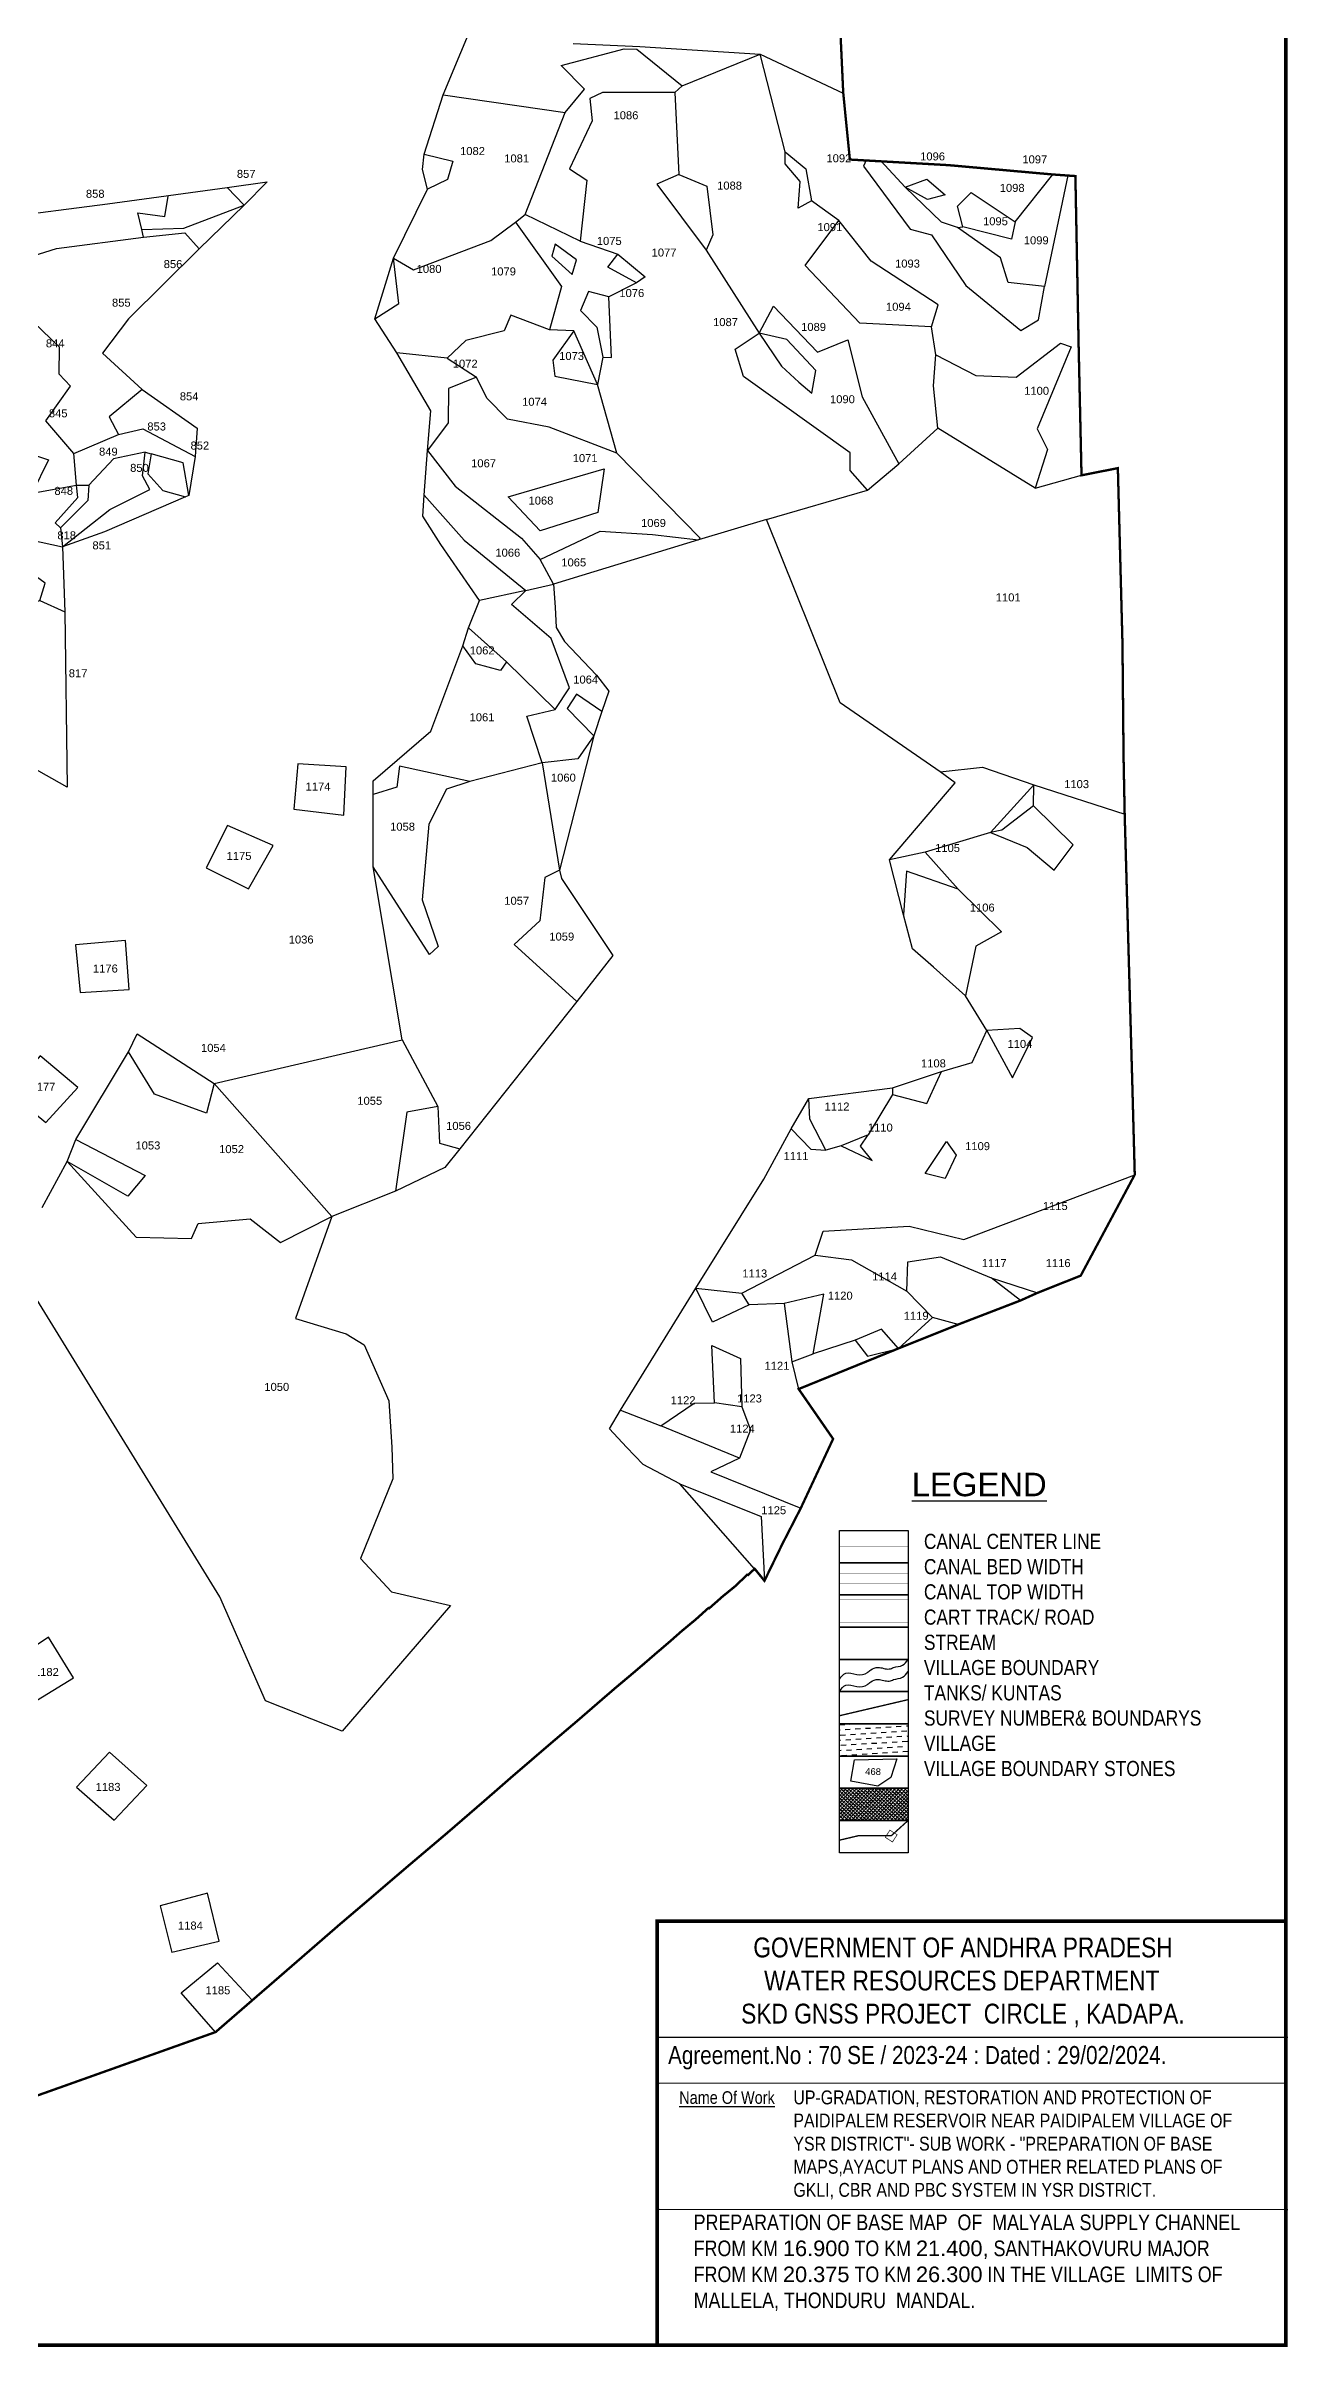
# Model space of a CAD drawing. Header units: inches. Extents: x 206944 to 214764, y 1611536 to 1620388.
# Drawn here: x 212125 to 214764, y 1611536 to 1616425 of the extents above; entities that cross this region are included whole.
import ezdxf
from ezdxf.enums import TextEntityAlignment as Align

# ---------------------------------------------------------------- set-up
doc = ezdxf.new("R2010")
doc.units = ezdxf.units.IN
doc.header["$LTSCALE"] = 15
doc.header["$MEASUREMENT"] = 0
doc.linetypes.add('ACAD_ISO02W100', pattern=[15, 12, -3])
doc.linetypes.add('HIDDEN2', pattern=[0.1875, 0.125, -0.0625])
for name, color, linetype in [('CANAL1', 7, 'Continuous'), ('FRAME 025', 7, 'Continuous'), ('PAPER SIZE', 5, 'Continuous'), ('PLOT', 7, 'Continuous'), ('PLOT NO', 7, 'Continuous'), ('TABLE', 7, 'Continuous'), ('tank', 4, 'Continuous'), ('text2', 7, 'Continuous'), ('TITLEBLOCK', 7, 'Continuous'), ('VILLAGE', 7, 'Continuous'), ('VILLAGE BOUNDARY', 5, 'Continuous'), ('VILLAGE BOUNDRY', 5, 'Continuous'), ('VILLAGE STONES', 240, 'Continuous')]:
    doc.layers.add(name, color=color, linetype=linetype)
doc.styles.add('A', font='arial.ttf')
doc.styles.add('ARIALN', font='ARIALN.TTF')
doc.styles.get("Standard").update_dxf_attribs({"font": 'arial.ttf'})

msp = doc.modelspace()

# ---------------------------------------------------------------- hatches: boundary and pattern name
at = {"layer": 'tank'}
h = msp.add_hatch(dxfattribs=at)
h.set_pattern_fill('DASH', color=256, scale=86.964895, angle=3.5405, style=0)
h.set_pattern_definition([(3.5405362, (-339651.294, 398171.319), (10.1785524, 11.52117503), [10.87061182, -10.87061182])])
h.paths.add_polyline_path([(213810.9, 1612860.3), (213956.9, 1612860.3), (213956.9, 1612791.8), (213810.9, 1612791.8)])
at = {"layer": 'VILLAGE', "linetype": 'Continuous'}
h = msp.add_hatch(dxfattribs=at)
h.set_pattern_fill('SACNCR', color=256, scale=58.411406, angle=1.5303, style=0)
h.set_pattern_definition([(46.53031993, (-339651.2935, 398171.3194), (-3.974194522, 3.767374824), []), (46.53031993, (-339647.423, 398171.423), (-3.974194522, 3.767374824), [0, -5.476069317])])
h.paths.add_polyline_path([(213810.9, 1612723.4), (213956.9, 1612723.4), (213956.9, 1612654.9), (213810.9, 1612654.9)])

# ---------------------------------------------------------------- linework, layer by layer
at = {"layer": 'CANAL1', "color": 1, "linetype": 'HIDDEN2', "ltscale": 100, "const_width": 0.716}
msp.add_lwpolyline([(213810.9, 1613236.9), (213956.9, 1613236.9)], dxfattribs=at)
at = {"layer": 'CANAL1', "color": 5, "ltscale": 100, "const_width": 0.716}
for points in [[(213956.9, 1613179.1), (213810.9, 1613179.1)], [(213956.9, 1613157.7), (213810.9, 1613157.7)]]:
    msp.add_lwpolyline(points, dxfattribs=at)
at = {"layer": 'CANAL1', "color": 1, "ltscale": 100, "const_width": 0.716}
for points in [[(213956.9, 1613125), (213810.9, 1613125)], [(213956.9, 1613074.9), (213810.9, 1613074.9)]]:
    msp.add_lwpolyline(points, dxfattribs=at)
at = {"layer": 'FRAME 025', "lineweight": -3}
for points, elevation in [([(213428, 1612194.8), (214763.9, 1612194.8)], 0.4), ([(213428, 1612096.7), (214761.9, 1612097.6)], 5.3), ([(213427.8, 1611829.1), (214763.4, 1611828.4)], 6.5)]:
    msp.add_lwpolyline(points, dxfattribs=dict(at, elevation=elevation))
at = {"layer": 'PAPER SIZE', "color": 5, "const_width": 7.95}
msp.add_lwpolyline([(214759.5, 1611540.3), (213423.8, 1611540.3), (213423.8, 1612440.8), (214759.5, 1612440.8)], close=True, dxfattribs=at)
at = {"layer": 'PLOT'}
for points in [[(211835.6, 1616922.5), (211791.7, 1616879.2), (211639.5, 1616764.3), (211402.6, 1616631.3), (211457.6, 1616551.5), (211522, 1616482.4), (211507.7, 1616422.9), (211481.1, 1616355), (211431.7, 1616314.1), (211535.1, 1616267.4), (211630.9, 1616218.8), (211815.2, 1616145.4), (211934.2, 1616096), (212025.1, 1616059.9), (212255.9, 1616089.2), (212510.2, 1616124.1), (212595.6, 1616136), (212546.1, 1616087), (212510.2, 1616124.1)], [(212117.6, 1613957.4), (212170.4, 1614055), (212188.7, 1614102), (212300.8, 1614287.7), (212318.8, 1614326.3), (212482.9, 1614220.6), (212882, 1614313.6), (212820.1, 1614681.2), (212820.4, 1614864), (212943, 1614969.4), (213011.1, 1615150.6), (213023.1, 1615188.5), (213046, 1615247), (212964.4, 1615365.8), (212926.1, 1615425.7), (212928.5, 1615470.5), (212936.2, 1615565.6), (212943.1, 1615649.9), (212870.8, 1615772.9), (212824.3, 1615845.3), (212863.9, 1615973.8), (212935.6, 1616120.7), (212925.5, 1616162.3), (212929, 1616195.4), (212969, 1616321.4), (213078.5, 1616582.8)], [(212969, 1616321.4), (213228.3, 1616283.9), (213269.4, 1616333.2), (213219.8, 1616383.4), (213354, 1616418.5), (213380.3, 1616418.1), (213476.8, 1616340.4), (213461.2, 1616325.8), (213307.4, 1616326.4), (213281, 1616313.3), (213285.7, 1616266.1), (213237.7, 1616163.8), (213274.3, 1616140.1), (213260.3, 1616010), (213143.2, 1616066.6), (213228.3, 1616283.9)], [(213245.4, 1616430.5), (213386.9, 1616423.5), (213642.7, 1616407.4), (213819.1, 1616324.9)], [(213461.2, 1616325.8), (213469.9, 1616151.9), (213529, 1616126.9), (213542.3, 1616024), (213527.6, 1615991), (213640.5, 1615815), (213670.8, 1615871.9), (213764.2, 1615774.4), (213828.8, 1615800.6), (213859.4, 1615679.6), (213937.3, 1615537.4), (214020.4, 1615613.1), (214010.7, 1615702.7), (214015.8, 1615768.5), (214006.6, 1615827.9), (213854, 1615836.1), (213737.9, 1615958.2), (213809.4, 1616054.2), (213751.9, 1616096.2), (213723, 1616080.6), (213727.9, 1616137.2), (213695.8, 1616174.4), (213695.6, 1616200.2), (213642.7, 1616407.4)], [(213476.8, 1616340.4), (213642.7, 1616407.4)], [(212929, 1616195.4), (212989.7, 1616180), (212978.7, 1616140.9), (212935.6, 1616120.7)], [(213695.6, 1616200.2), (213739.7, 1616164), (213751.9, 1616096.2)], [(213469.9, 1616151.9), (213423.2, 1616131.1), (213527.6, 1615991)], [(213868, 1616182.1), (213861.8, 1616169.8), (213961.1, 1616035.6), (214006.7, 1616023.5), (214079.7, 1615916), (214196.4, 1615820.7), (214233.6, 1615843), (214246.8, 1615913.9), (214169.4, 1615922.7), (214153.1, 1615974.6), (214062.1, 1616038.9), (214027.6, 1616050.7), (213950.5, 1616125.1), (213898.8, 1616180.7)], [(213950.5, 1616125.1), (213996.5, 1616142), (214035.9, 1616108.8), (213998, 1616098.9), (213950.5, 1616125.1)], [(214184.4, 1616051.4), (214264.1, 1616151.9)], [(214296, 1616149.6), (214246.8, 1615913.9)], [(214312.3, 1616148.5), (214312.3, 1616148.5), (214312.3, 1616148.5)], [(212329.3, 1616035), (212320.6, 1616070.6), (212378.1, 1616062.4), (212384.8, 1616105.7)], [(214062.1, 1616038.9), (214073.4, 1616040.7), (214061.5, 1616084.3), (214090.8, 1616113.3), (214184.4, 1616051.4), (214176.6, 1616014.7), (214073.4, 1616040.7)], [(212546.1, 1616087), (212450.5, 1615993.6), (212300.4, 1615845.5), (212245.2, 1615772), (212329.4, 1615695.2), (212446.7, 1615612.8), (212442.6, 1615552.5), (212428.5, 1615470), (212421.8, 1615467), (212249.5, 1615392.7), (212160.3, 1615361.1), (212165.4, 1615223), (212170.7, 1614850.1), (212094.1, 1614893.3)], [(212332.7, 1616018.8), (212329.3, 1616035), (212418.2, 1616038), (212546.1, 1616087)], [(212863.9, 1615973.8), (212906.4, 1615949.2), (213070.1, 1616011.8), (213122.5, 1616050.9), (213143.2, 1616066.6)], [(213122.5, 1616050.9), (213220.3, 1615913.9), (213195.1, 1615822), (213112.8, 1615852.8), (213098.8, 1615819.6), (213017, 1615799.3), (212977.8, 1615761.9), (212870.8, 1615772.9)], [(214006.6, 1615827.9), (214020.8, 1615875.1), (213878.6, 1615967.6), (213809.4, 1616054.2)], [(211978.6, 1615917.3), (211975.8, 1615940.6), (212147.8, 1615994.6), (212332.7, 1616018.8), (212420.7, 1616028.1), (212450.5, 1615993.6)], [(213243.1, 1615939.1), (213252.2, 1615970.8), (213206.9, 1616003.8), (213200.2, 1615978.4), (213243.1, 1615939.1)], [(213260.3, 1616010), (213340.1, 1615982.9), (213398.6, 1615934.3), (213380.1, 1615921.6), (213318.9, 1615954.8), (213340.1, 1615982.9)], [(212824.3, 1615845.3), (212874.8, 1615877.5), (212863.9, 1615973.8)], [(212184.6, 1615559.2), (212124.7, 1615628.3), (212177.1, 1615702.5), (212153.3, 1615727.8), (212154, 1615784.9), (212099.1, 1615838.2), (212060.9, 1615873.1), (212036.3, 1615894), (211978.6, 1615917.3), (211963.4, 1615908.1), (211955.8, 1615908.5), (211877.4, 1615794.1), (211868.2, 1615729), (211949.4, 1615664.4), (211984.8, 1615671.4), (212039.8, 1615800), (212000.6, 1615890.5), (211963.4, 1615908.1)], [(213380.1, 1615921.6), (213321.3, 1615892.2), (213277.6, 1615903), (213260.6, 1615862.8), (213295.7, 1615827.6), (213308.7, 1615763.9), (213326.5, 1615763.3), (213321.3, 1615892.2)], [(213246.7, 1615820), (213195.1, 1615822)], [(213308.7, 1615763.9), (213297.1, 1615705.7), (213246.7, 1615820), (213202, 1615757.3), (213206.4, 1615723.6), (213297.1, 1615705.7)], [(213870.8, 1615481), (213833.9, 1615522.9), (213833.6, 1615560.2), (213607.3, 1615722.4), (213589.7, 1615780.6), (213640.5, 1615815), (213688.2, 1615744.6), (213724.7, 1615710.6), (213752.5, 1615687.6), (213760.8, 1615735.7), (213699.1, 1615801.5), (213640.5, 1615815)], [(212977.8, 1615761.9), (213039.7, 1615721.5), (212980.2, 1615697.1), (212980, 1615624.2), (212936.2, 1615565.6)], [(214015.8, 1615768.5), (214100.5, 1615725.1), (214186.4, 1615721.4), (214280.6, 1615793.6), (214303, 1615785.7), (214231, 1615611.7), (214253.2, 1615567.3), (214226.7, 1615485.7), (214020.4, 1615613.1)], [(212936.2, 1615565.6), (212994.6, 1615489.7), (213135.9, 1615379.1), (213175.3, 1615333.8), (213302.8, 1615393.8), (213413.9, 1615386.8), (213511.6, 1615376), (213511.6, 1615376), (213515.1, 1615379.4), (213338.1, 1615559.8), (213194.6, 1615614.7), (213105.7, 1615631.9), (213061.9, 1615677), (213039.7, 1615721.5)], [(213338.1, 1615559.8), (213297.1, 1615705.7)], [(212025, 1615678.7), (211929.1, 1615615.2), (212039.8, 1615575.9), (212130.7, 1615545.9), (212095.9, 1615474.5), (212190.5, 1615492)], [(212329.4, 1615695.2), (212259.6, 1615636.9), (212279.4, 1615599.3)], [(212190.5, 1615492), (212184.6, 1615559.2), (212279.4, 1615599.3), (212331.3, 1615611.5), (212442.6, 1615552.5)], [(212336, 1615561.9), (212268.6, 1615547.9), (212216.1, 1615491.6), (212214.1, 1615459.6), (212156, 1615401.4), (212160.3, 1615361.1)], [(212160.3, 1615361.1), (212260.9, 1615439.8), (212345.8, 1615482.6), (212330.7, 1615511.9), (212336, 1615561.9), (212348.5, 1615558.7), (212341.8, 1615515.7), (212373.3, 1615480.6), (212421.8, 1615467)], [(212428.5, 1615470), (212416.9, 1615539.6), (212348.5, 1615558.7)], [(213311.2, 1615526.5), (213298, 1615433.6), (213175.5, 1615395.1), (213107.1, 1615466.8), (213311.2, 1615526.5)], [(213656.1, 1615418.7), (213870.8, 1615481), (213937.3, 1615537.4)], [(214226.7, 1615485.7), (214325.3, 1615512.8)], [(212156, 1615401.4), (212144.7, 1615411.6), (212193.1, 1615465.9), (212190.5, 1615492), (212216.1, 1615491.6)], [(212928.5, 1615470.5), (213013.9, 1615375), (213145.1, 1615268.3), (213203.7, 1615281.5), (213175.3, 1615333.8)], [(213630.9, 1613189.7), (213471.6, 1613370), (213393.7, 1613411), (213358.4, 1613447.8), (213322.5, 1613487.2), (213346.1, 1613526.7), (213505.7, 1613786), (213650.1, 1614017.4), (213708.6, 1614124.3), (213746.1, 1614188.8), (213923.6, 1614211.1), (214027.8, 1614246.4), (214092.7, 1614265.4), (214124, 1614333.4), (214078.9, 1614407.2), (214011.1, 1614468), (213966.5, 1614506.8), (213947, 1614578.7), (213917.7, 1614695.8), (214057.2, 1614859.7), (214024.8, 1614882.7), (213812.7, 1615029.1), (213656.1, 1615418.7), (213511.6, 1615376), (213203.7, 1615281.5), (213207.3, 1615232.9), (213209.5, 1615189.2), (213226.7, 1615160), (213295.2, 1615088), (213321.3, 1615054.2), (213306.1, 1615011), (213289.2, 1614959.4), (213216.6, 1614673.7), (213220.4, 1614655.9), (213329.3, 1614492.5), (213253, 1614394.9), (213004.9, 1614082.1), (212972.7, 1614042.4), (212867.8, 1613992.2), (212732.8, 1613938), (212655.1, 1613721.3), (212763.2, 1613689), (212801.6, 1613665.7), (212853.7, 1613546.7), (212860.2, 1613447.8), (212862.4, 1613380.4), (212793.7, 1613211.6), (212859.7, 1613140.6), (212984.7, 1613111.3), (212754.4, 1612844.4), (212591.9, 1612909.3), (212494.4, 1613129.9), (212100.6, 1613770.6)], [(212112.2, 1615246.6), (212123.5, 1615283.4), (212010.2, 1615365.7), (211996.6, 1615380.2), (211984.6, 1615399.1), (212160.3, 1615361.1)], [(213145.1, 1615268.3), (213046, 1615247)], [(213103.6, 1615116.2), (213206.9, 1615015.4), (213237.4, 1615061.2), (213198.9, 1615165.9), (213114, 1615238.2), (213145.1, 1615268.3)], [(211958.8, 1615198.5), (212112.2, 1615246.6), (212165.4, 1615223)], [(213023.1, 1615188.5), (213103.6, 1615116.2), (213090.9, 1615098.1), (213038.5, 1615112.4), (213011.1, 1615150.6)], [(213306.1, 1615011), (213252.7, 1615048.1), (213232.7, 1615017.2), (213289.2, 1614959.4), (213255.2, 1614910.4), (213179.5, 1614902.2), (213147.2, 1615001.1), (213206.9, 1615015.4)], [(212651.6, 1614803.3), (212757.9, 1614790.6), (212763.2, 1614893.3), (212660.5, 1614899.8), (212651.6, 1614803.3)], [(213179.5, 1614902.2), (213026.1, 1614862.6), (212976.2, 1614846.2), (212938.9, 1614771.4), (212924.9, 1614610.9), (212958.4, 1614512), (212939.8, 1614494.6), (212820.1, 1614681.2)], [(213026.1, 1614862.6), (212876.3, 1614894.6), (212870.6, 1614850.1), (212820.6, 1614834.9)], [(213179.5, 1614902.2), (213216.6, 1614673.7), (213185.4, 1614658.3), (213174.7, 1614566.4), (213120.2, 1614516), (213253, 1614394.9)], [(214024.8, 1614882.7), (214115.1, 1614892.7), (214224, 1614855.4), (214417, 1614792.6)], [(214224, 1614855.4), (214131.7, 1614753.7), (213992.9, 1614711.9), (213917.7, 1614695.8)], [(214223, 1614810.5), (214224, 1614855.4)], [(214131.7, 1614753.7), (214209.7, 1614721.8), (214267, 1614674.1), (214307.9, 1614728), (214223, 1614810.5), (214156, 1614758.8), (214131.7, 1614753.7)], [(212465.5, 1614678.9), (212555.5, 1614634.4), (212608, 1614726.5), (212511.1, 1614769), (212465.5, 1614678.9)], [(213992.9, 1614711.9), (214063, 1614633.3), (213953.3, 1614671.9), (213947, 1614578.7)], [(214063, 1614633.3), (214155, 1614543.2), (214100.9, 1614512.5), (214078.9, 1614407.2)], [(212198.2, 1614414.2), (212302, 1614420.4), (212294, 1614524.2), (212188.3, 1614515.5), (212198.2, 1614414.2)], [(214124, 1614333.4), (214178.8, 1614232.5), (214221.1, 1614318.7), (214194.1, 1614337.3), (214124, 1614333.4)], [(212482.9, 1614220.6), (212466.1, 1614157.3), (212355.9, 1614198.3), (212300.8, 1614287.7)], [(212882, 1614313.6), (212958, 1614172.1), (212961.1, 1614094.1), (213004.9, 1614082.1)], [(212046.4, 1614203.1), (212125.4, 1614138.1), (212193.3, 1614212.1), (212113.2, 1614279.4), (212046.4, 1614203.1)], [(213923.6, 1614211.1), (213924, 1614197.6), (213996.6, 1614177.9), (214027.8, 1614246.4)], [(212732.8, 1613938), (212482.9, 1614220.6)], [(213924, 1614197.6), (213872, 1614111.5), (213814.7, 1614088.4), (213782, 1614079.3), (213748.3, 1614144.9), (213746.1, 1614188.8)], [(212958, 1614172.1), (212891.9, 1614159.8), (212867.8, 1613992.2)], [(212188.7, 1614102), (212335.9, 1614025), (212299, 1613981.2), (212170.4, 1614055)], [(213708.6, 1614124.3), (213750, 1614080.9), (213782, 1614079.3)], [(213814.7, 1614088.4), (213880.7, 1614057.3), (213855.7, 1614087.4), (213872, 1614111.5)], [(213993, 1614029.4), (214038.2, 1614097.3), (214059.1, 1614068.5), (214035.6, 1614018.9), (213993, 1614029.4)], [(212170.4, 1614055), (212316.8, 1613894), (212434.5, 1613891), (212448.7, 1613923.1), (212559.4, 1613932.8), (212623.8, 1613882.6), (212732.8, 1613938)], [(213505.7, 1613786), (213603.6, 1613775.2), (213759.6, 1613855.6), (213776.6, 1613906.9), (213959.4, 1613917.3), (214075.5, 1613888.9), (214438.4, 1614026.9)], [(213759.6, 1613855.6), (213836.4, 1613846), (213954.4, 1613779.6), (213956.1, 1613841.6), (214025.9, 1613852.1), (214133.3, 1613807.8), (214231.8, 1613775.9)], [(214195.9, 1613759.7), (214133.3, 1613807.8)], [(213619, 1613750.5), (213541, 1613713.7), (213505.7, 1613786)], [(213844.7, 1613675.5), (213755.5, 1613646.2), (213777.9, 1613773.2), (213693.6, 1613753.3), (213619, 1613750.5), (213603.6, 1613775.2)], [(213693.6, 1613753.3), (213709.7, 1613629.1), (213755.5, 1613646.2)], [(214063.2, 1613708.6), (214009, 1613723.6), (213954.4, 1613779.6)], [(214009, 1613723.6), (213936.7, 1613657.9), (213900.5, 1613698.4), (213844.7, 1613675.5), (213870.8, 1613641.2), (213936.7, 1613657.9)], [(213346.1, 1613526.7), (213431.3, 1613493.3), (213502.4, 1613541.7), (213545.7, 1613542.5), (213540.2, 1613663.8), (213601.1, 1613636.6), (213603.9, 1613533.4), (213545.7, 1613542.5)], [(213709.7, 1613629.1), (213724.4, 1613571.5)], [(213603.9, 1613533.4), (213622.1, 1613484.6), (213598.5, 1613424.5), (213431.3, 1613493.3)], [(213598.5, 1613424.5), (213537.8, 1613395.5), (213728.8, 1613318.3)], [(213471.6, 1613370), (213644.5, 1613300.9), (213651.7, 1613164.1)], [(212096.2, 1612904.3), (212183.8, 1612957.6), (212130.9, 1613044), (212042.5, 1612984.6), (212096.2, 1612904.3)], [(212270.4, 1612655.8), (212339.4, 1612729.1), (212260.4, 1612800), (212190.5, 1612725.8), (212270.4, 1612655.8)], [(212392.8, 1612374.8), (212493.5, 1612398.7), (212468.7, 1612500.5), (212368.1, 1612473.4), (212392.9, 1612374.3)], [(212485.8, 1612205.4), (212412.7, 1612288.4), (212489.7, 1612352.7), (212563.7, 1612272.8)]]:
    msp.add_lwpolyline(points, dxfattribs=at)
at = {"layer": 'PLOT NO'}
for points in [[(213810.9, 1613271.1), (213956.9, 1613271.1), (213956.9, 1613202.6), (213810.9, 1613202.6)], [(213810.9, 1613202.6), (213956.9, 1613202.6), (213956.9, 1613134.2), (213810.9, 1613134.2)], [(213810.9, 1613134.2), (213956.9, 1613134.2), (213956.9, 1613065.7), (213810.9, 1613065.7)], [(213810.9, 1613065.7), (213956.9, 1613065.7), (213956.9, 1612997.2), (213810.9, 1612997.2)], [(213810.9, 1612997.2), (213956.9, 1612997.2), (213956.9, 1612928.8), (213810.9, 1612928.8)], [(213810.9, 1612928.8), (213956.9, 1612928.8), (213956.9, 1612860.3), (213810.9, 1612860.3)], [(213810.9, 1612860.3), (213956.9, 1612860.3), (213956.9, 1612791.8), (213810.9, 1612791.8)], [(213810.9, 1612791.8), (213956.9, 1612791.8), (213956.9, 1612723.4), (213810.9, 1612723.4)], [(213810.9, 1612723.4), (213956.9, 1612723.4), (213956.9, 1612654.9), (213810.9, 1612654.9)], [(213810.9, 1612654.9), (213956.9, 1612654.9), (213956.9, 1612586.4), (213810.9, 1612586.4)]]:
    msp.add_lwpolyline(points, close=True, dxfattribs=at)
msp.add_lwpolyline([(213835.3, 1612738.6), (213842.8, 1612783.8), (213933, 1612785.8), (213919.9, 1612746.2), (213892.7, 1612728.1), (213835.3, 1612738.6)], dxfattribs=at)
at = {"layer": 'PLOT NO', "color": 4}
for points in [[(213810.9, 1612954.9), (213824.3, 1612967.8), (213847.7, 1612965), (213870.6, 1612969.4), (213877.4, 1612974.8), (213892.8, 1612980.1), (213905, 1612978.1), (213917, 1612976.8), (213926.1, 1612979.8), (213945, 1612984.8), (213956.9, 1612997.2)], [(213810.9, 1612929.2), (213824.3, 1612942.1), (213847.7, 1612939.4), (213870.6, 1612943.8), (213877.4, 1612949.2), (213892.8, 1612954.5), (213905, 1612952.5), (213917, 1612951.2), (213926.1, 1612954.1), (213945, 1612959.2), (213956.9, 1612971.6)]]:
    msp.add_spline(points, degree=3, dxfattribs=at)
at = {"layer": 'text2', "color": 5, "const_width": 8}
msp.add_lwpolyline([(206948.4, 1619883.7), (214759.5, 1619883.7), (214759.5, 1611540.3), (206948.4, 1611540.3)], close=True, dxfattribs=at)
at = {"layer": 'VILLAGE BOUNDARY', "const_width": 5}
msp.add_lwpolyline([(213801.8, 1616699.8), (213819.1, 1616324.9), (213833.2, 1616183.6), (214043.1, 1616171.7), (214264.1, 1616151.9), (214312.3, 1616148.5), (214319.2, 1615787.2), (214325.3, 1615512.8), (214402.5, 1615528), (214412.3, 1615155.6), (214414.6, 1614915.4), (214417, 1614792.6), (214433, 1614227.1), (214438.4, 1614026.9), (214323.6, 1613812.4), (214231.8, 1613775.9), (214195.9, 1613759.7), (214063.2, 1613708.6), (213936.7, 1613657.9), (213724.4, 1613571.5), (213797.6, 1613465.6), (213728.8, 1613318.3), (213690.1, 1613243), (213651.7, 1613164.1), (213630.9, 1613189.7), (213617.2, 1613176.5), (213615.2, 1613177.1), (213589.2, 1613152.3), (213562.9, 1613130.9), (213534.3, 1613105.6), (213532.7, 1613106.3), (213505.3, 1613081.6), (213475.7, 1613057.1), (213450.8, 1613035.1), (213422, 1613010.5), (213393.1, 1612985.5), (213364.1, 1612960.8), (213338.1, 1612939.1), (213309.4, 1612914.4), (213256.7, 1612868.7), (213198.3, 1612819.1), (213116.1, 1612748.5), (213058.6, 1612698.3), (212976.4, 1612627.3), (212892.4, 1612556.2), (212806.1, 1612482.3), (212749.3, 1612434), (212663.9, 1612359.8), (212606.5, 1612310), (212563.5, 1612272.8), (212485.8, 1612205.4), (212132, 1612079.4), (211847.9, 1611978.8)], dxfattribs=at)
at = {"layer": 'VILLAGE BOUNDRY', "linetype": 'ACAD_ISO02W100', "ltscale": 2, "const_width": 2.86}
for points in [[(213810.9, 1612877.4), (213956.9, 1612911.6)], [(213810.9, 1612613), (213851.2, 1612622.5), (213921.1, 1612622.5), (213956.9, 1612654.9)]]:
    msp.add_lwpolyline(points, dxfattribs=at)
at = {"layer": 'VILLAGE STONES', "const_width": 1.45}
msp.add_lwpolyline([(213908.4, 1612619.1), (213918.3, 1612634.3), (213933.6, 1612624.5), (213923.7, 1612609.2)], close=True, dxfattribs=at)

# ---------------------------------------------------------------- texts
at = {"layer": 'PLOT NO'}
for s, p in [('1086', (213357.5, 1616277.7)), ('1082', (213031.5, 1616201.7)), ('1081', (213125.3, 1616186)), ('1092', (213809.9, 1616186.3)), ('1096', (214008.9, 1616190.3)), ('1097', (214226.1, 1616184)), ('857', (212550.7, 1616153.2)), ('858', (212230, 1616110.9)), ('1088', (213577.6, 1616128.3)), ('1098', (214178, 1616123.4)), ('1091', (213790.6, 1616040.1)), ('1095', (214142.5, 1616052.5)), ('1075', (213322, 1616010.7)), ('1077', (213438.4, 1615986.1)), ('1099', (214229.1, 1616012)), ('856', (212395.3, 1615961.5)), ('1080', (212939.3, 1615951.2)), ('1079', (213097.3, 1615945.9)), ('1093', (213955.6, 1615962.6)), ('1076', (213369.9, 1615900)), ('855', (212285.4, 1615879.6)), ('1087', (213569, 1615838.3)), ('1094', (213936.3, 1615870.9)), ('844', (212145, 1615793.1)), ('1089', (213756.1, 1615828)), ('1072', (213016, 1615749.9)), ('1073', (213242, 1615766.3)), ('1100', (214229.9, 1615692.3)), ('845', (212151.3, 1615644.5)), ('854', (212429.5, 1615680.6)), ('1074', (213163.3, 1615669)), ('1090', (213817.4, 1615674.4)), ('853', (212360.5, 1615616.5)), ('849', (212257.9, 1615563.1)), ('852', (212452.3, 1615576)), ('1071', (213270.8, 1615549.3)), ('850', (212324, 1615528.6)), ('1067', (213055, 1615538.3)), ('848', (212163.1, 1615479.7)), ('1068', (213176.9, 1615459.1)), ('1069', (213416, 1615411.5)), ('818', (212169.4, 1615385.3)), ('851', (212243.9, 1615363.9)), ('1066', (213106.5, 1615348.4)), ('1065', (213246.6, 1615327.7)), ('1101', (214169.5, 1615253.4)), ('1062', (213052, 1615140.7)), ('817', (212193.6, 1615092.2)), ('1064', (213271.9, 1615078.8)), ('1061', (213051.7, 1614998.7)), ('1060', (213224.5, 1614870.5)), ('1174', (212703.4, 1614851.6)), ('1103', (214314.9, 1614856.7)), ('1058', (212882.9, 1614766.3)), ('1105', (214040.7, 1614721)), ('1175', (212535.5, 1614704.1)), ('1057', (213125.4, 1614608.9)), ('1106', (214114.4, 1614594.4)), ('1036', (212667.5, 1614526.5)), ('1059', (213221.1, 1614532.8)), ('1176', (212251.5, 1614464.9)), ('1054', (212481.1, 1614296.4)), ('1104', (214194.5, 1614304.7)), ('1108', (214010.7, 1614263.4)), ('1177', (212118.9, 1614213.8)), ('1055', (212813.2, 1614183.9)), ('1056', (213001.9, 1614130.6)), ('1112', (213805.9, 1614171.7)), ('1110', (213897.8, 1614127)), ('1053', (212341.9, 1614089)), ('1052', (212519.6, 1614081.2)), ('1109', (214104.5, 1614087.6)), ('1111', (213718.7, 1614066.5)), ('1115', (214269.5, 1613960.3)), ('1117', (214139.8, 1613839.2)), ('1116', (214275.7, 1613839.1)), ('1113', (213631.2, 1613817)), ('1114', (213906.9, 1613810.7)), ('1120', (213812.7, 1613769.9)), ('1119', (213974, 1613727.1)), ('1121', (213678.3, 1613621)), ('1050', (212615.7, 1613576.1)), ('1122', (213478.9, 1613547.7)), ('1123', (213619.9, 1613551.5)), ('1124', (213604.8, 1613487.4)), ('1125', (213671.4, 1613314)), ('1182', (212126.2, 1612970.3)), ('1183', (212257.3, 1612726.2)), ('1184', (212432.2, 1612431.7)), ('1185', (212490.6, 1612294.1))]:
    msp.add_text(s, height=17, dxfattribs=at).set_placement(p, align=Align.MIDDLE_CENTER)
msp.add_text('468', height=14.31, rotation=358.6877, dxfattribs=at).set_placement((213882.5, 1612758.8), align=Align.MIDDLE_CENTER)
at = {"layer": 'TABLE', "extrusion": (0.000201441, 0.004807, 0.999988), "style": 'A'}
msp.add_text('%%ULEGEND', height=49.9, rotation=359.9999, dxfattribs=at).set_placement((214108, 1613349.9, 7798.3), align=Align.MIDDLE)
at = {"layer": 'TITLEBLOCK', "extrusion": (0.000201441, 0.004807, 0.999988), "style": 'ARIALN'}
msp.add_text('%%UName Of Work', height=26.788, rotation=359.9999, dxfattribs=at).set_placement((213470.7, 1612034, 7793.6))
at = {"layer": 'TITLEBLOCK', "extrusion": (0.000201441, 0.004807, 0.999988), "attachment_point": 1, "text_direction": (1, -1e-06, -0.000201), "style": 'ARIALN'}
for s, insert, char_height, width in [('CANAL CENTER LINE \\PCANAL BED WIDTH {\\H1.52882x; }\\PCANAL TOP WIDTH {\\H1.35255x; }\\PCART TRACK/ ROAD{\\H1.4113x; }\\PSTREAM {\\H1.39172x; }\\PVILLAGE BOUNDARY{\\H1.39825x; }\\PTANKS/ KUNTAS{\\H1.39607x; }\\PSURVEY NUMBER& BOUNDARYS{\\H1.3968x; }\\PVILLAGE{\\H1.39655x; }\\PVILLAGE BOUNDARY STONES{\\H1.39664x; }', (213990.5, 1613263.9), 32.161, 674.276), ('\\pi48.41217;GOVERNMENT OF ANDHRA PRADESH  \\P\\pi71.35416;WATER RESOURCES DEPARTMENT      \\P\\pi22.6222;SKD GNSS PROJECT  CIRCLE , KADAPA.', (213579.6, 1612406.2, -6.1), 42.173, 981.134), ('Agreement.No : 70 SE / 2023-24 : Dated : 29/02/2024.', (213447, 1612175.7, -1.7), 38.306, 1236.481), ('UP-GRADATION, RESTORATION AND PROTECTION OF PAIDIPALEM RESERVOIR NEAR PAIDIPALEM VILLAGE OF YSR DISTRICT"- SUB WORK - "PREPARATION OF BASE MAPS,AYACUT PLANS AND OTHER RELATED PLANS OF GKLI, CBR AND PBC SYSTEM IN YSR DISTRICT.', (213713.2, 1612081.3, -0.9), 29.4664, 951.139), ('PREPARATION OF BASE MAP  OF  {\\C1;MALYALA SUPPLY CHANNEL \\C0;FROM\\C1; \\C0;KM \\fArial|b0|i0|c0|p34;16.900\\fArial Narrow|b0|i0|c0|p34; TO KM \\fArial|b0|i0|c0|p34;21.400,\\fArial Narrow|b0|i0|c0|p34;\\C1; SANTHAKOVURU MAJOR  \\C0;FROM\\C1; \\C0;KM \\fArial|b0|i0|c0|p34;20.375\\fArial Narrow|b0|i0|c0|p34; TO KM \\fArial|b0|i0|c0|p34;26.300} IN THE VILLAGE  LIMITS OF {\\C1;MALLELA, THONDURU } MANDAL.', (213501.3, 1611817.6, -4.2), 33.107, 1169.352)]:
    msp.add_mtext(s, dxfattribs=dict(at, insert=insert, char_height=char_height, width=width))

doc.saveas('drawing.dxf')
